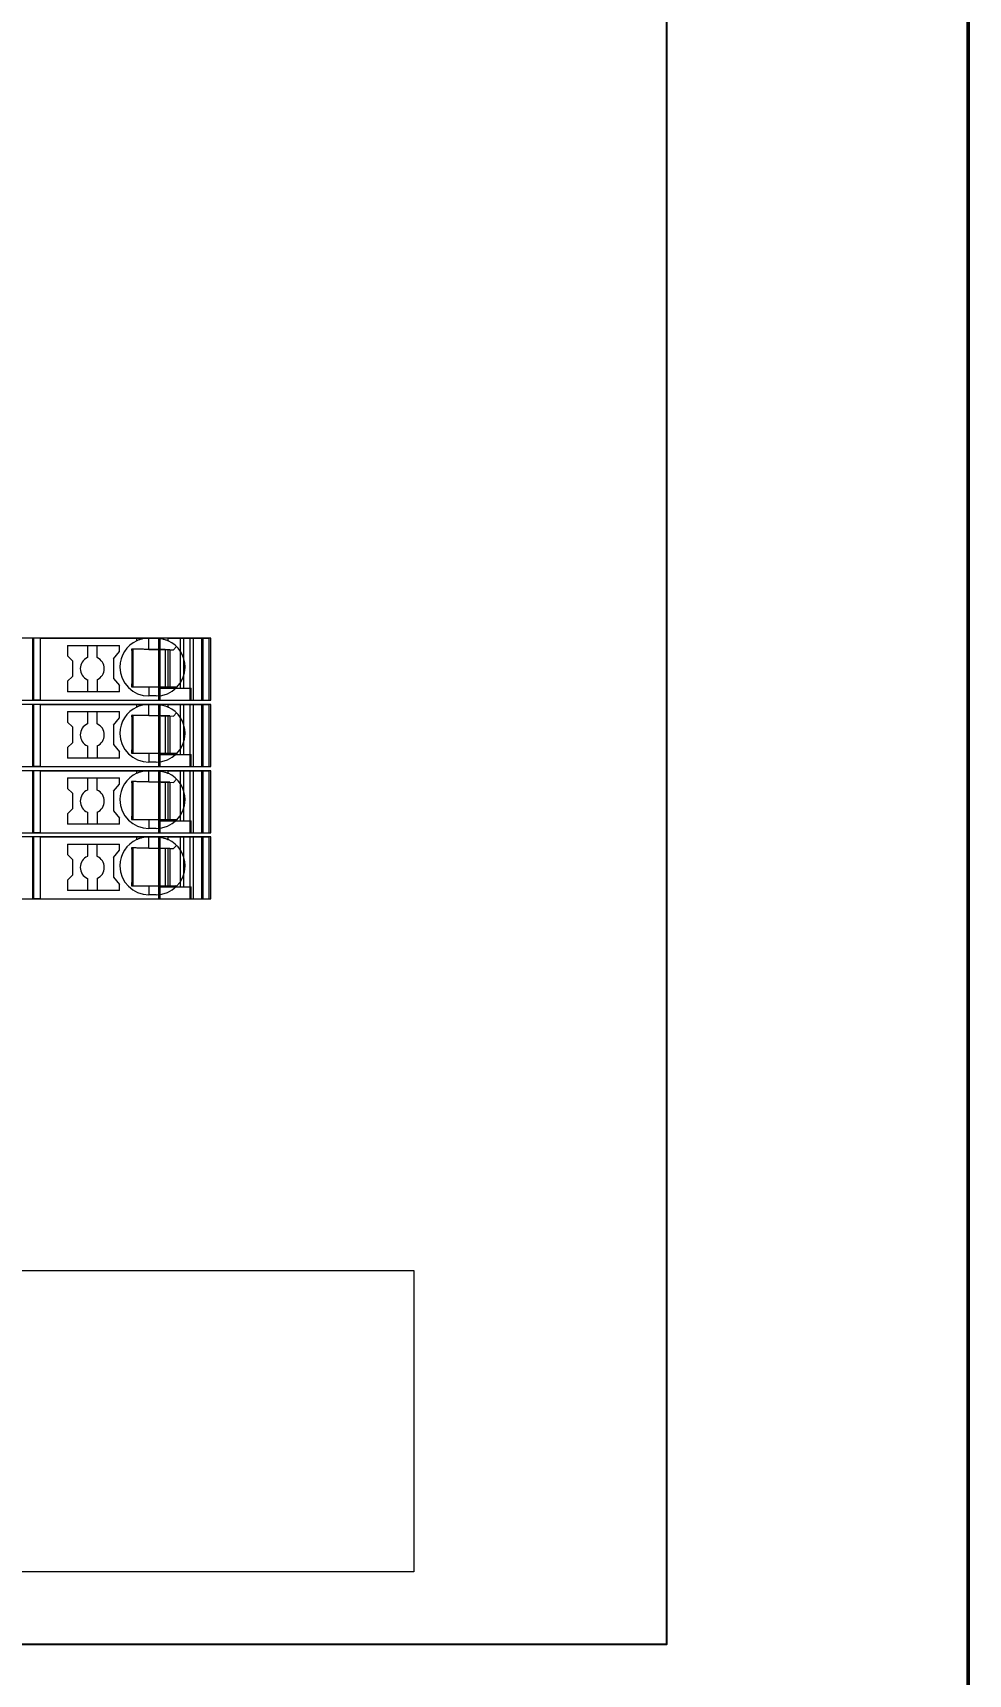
# Model space of a CAD drawing. Header units: millimetres. Extents: x 0 to 1680, y 0 to 1188.
# Drawn here: x 894.4 to 972, y 200.5 to 336.8 of the extents above; entities that cross this region are included whole.
import ezdxf
from ezdxf.enums import TextEntityAlignment as Align

# ---------------------------------------------------------------- set-up
doc = ezdxf.new("R2010")
doc.units = ezdxf.units.MM
for name, color, linetype, lineweight in [('EPLAN100', 7, 'Continuous', 13), ('EPLAN309', 5, 'Continuous', 5), ('EPLAN310', 5, 'Continuous', 5), ('EPLAN400', 5, 'Continuous', 9), ('EPLAN440', 73, 'Continuous', 9), ('EPLAN493', 5, 'Continuous', 5), ('EPLAN500', 7, 'Continuous', 9), ('EPLAN501', 7, 'Continuous', 9), ('EPLAN502', 7, 'Continuous', 9), ('EPLAN503', 7, 'Continuous', 9), ('EPLAN504', 7, 'Continuous', 9), ('MAIN-1', 7, 'Continuous', 5), ('MAIN-2', 7, 'Continuous', 5)]:
    doc.layers.add(name, color=color, linetype=linetype, lineweight=lineweight)
doc.styles.add('Tahoma', font='')
doc.styles.get('Tahoma').set_extended_font_data('Tahoma')

# ---------------------------------------------------------------- blocks, each defined once
blk = doc.blocks.new('EPLSYM_LibrarySPECIAL_Symbol12_Variant0_Placement8')
at = {"layer": 'EPLAN309', "lineweight": 13, "ltscale": 16}
blk.add_lwpolyline([(0, -5.15), (68.15, -5.15), (68.15, 0), (0, 0)], close=True, dxfattribs=at)
at = {"layer": 'EPLAN493', "color": 5, "style": 'Tahoma'}
blk.add_attdef('17_20450', text='', height=2.3478, dxfattribs=at).set_placement((0, -21.83478), align=Align.MIDDLE_RIGHT)
blk = doc.blocks.new('EPLSYM_LibrarySPECIAL_Symbol12_Variant0_Placement8_1')
at = {"layer": 'EPLAN309', "lineweight": 13, "ltscale": 16}
blk.add_lwpolyline([(0, -5.15), (68.15, -5.15), (68.15, 0), (0, 0)], close=True, dxfattribs=at)
at = {"layer": 'EPLAN493', "color": 5, "style": 'Tahoma'}
blk.add_attdef('17_20450', text='', height=2.3478, dxfattribs=at).set_placement((0, -21.83478), align=Align.MIDDLE_RIGHT)
blk = doc.blocks.new('EPLSYM_LibrarySPECIAL_Symbol12_Variant0_Placement8_2')
at = {"layer": 'EPLAN309', "lineweight": 13, "ltscale": 16}
blk.add_lwpolyline([(0, -5.15), (68.15, -5.15), (68.15, 0), (0, 0)], close=True, dxfattribs=at)
at = {"layer": 'EPLAN493', "color": 5, "style": 'Tahoma'}
blk.add_attdef('17_20450', text='', height=2.3478, dxfattribs=at).set_placement((0, -21.83478), align=Align.MIDDLE_RIGHT)
blk = doc.blocks.new('EPLSYM_LibrarySPECIAL_Symbol12_Variant0_Placement8_3')
at = {"layer": 'EPLAN309', "lineweight": 13, "ltscale": 16}
blk.add_lwpolyline([(0, -5.15), (68.15, -5.15), (68.15, 0), (0, 0)], close=True, dxfattribs=at)
at = {"layer": 'EPLAN493', "color": 5, "style": 'Tahoma'}
blk.add_attdef('17_20450', text='', height=2.3478, dxfattribs=at).set_placement((0, -21.83478), align=Align.MIDDLE_RIGHT)
blk = doc.blocks.new('EPLSYM_LibrarySPECIAL_Symbol11_Variant0_Placement8')
at = {"layer": 'EPLAN310', "lineweight": 25, "ltscale": 16}
blk.add_lwpolyline([(0, -240), (150, -240), (150, 0), (0, 0)], close=True, dxfattribs=at)
at = {"layer": 'EPLAN400', "color": 5, "style": 'Tahoma'}
blk.add_attdef('17_20010', text='', height=2.2575, dxfattribs=at).set_placement((-1.5, -0.9515), align=Align.TOP_RIGHT)
at = {"layer": 'EPLAN440', "color": 73, "style": 'Tahoma'}
blk.add_attdef('17_20300', text='', height=1.6254, dxfattribs=at).set_placement((-1.5, -4.57508), align=Align.TOP_RIGHT)
at = {"layer": 'EPLAN500', "color": 7, "style": 'Tahoma'}
blk.add_attdef('17_20027', text='', height=1.6254, dxfattribs=at).set_placement((-1.5, -7.27508), align=Align.TOP_RIGHT)
at = {"layer": 'EPLAN501', "color": 7, "style": 'Tahoma'}
blk.add_attdef('17_20011', text='', height=1.6254, dxfattribs=at).set_placement((-1.5, -12.67508), align=Align.TOP_RIGHT)
at = {"layer": 'EPLAN502', "color": 7, "style": 'Tahoma'}
blk.add_attdef('17_20025', text='', height=1.6254, dxfattribs=at).set_placement((-1.5, -15.37508), align=Align.TOP_RIGHT)
at = {"layer": 'EPLAN503', "color": 7, "style": 'Tahoma'}
blk.add_attdef('17_20024', text='', height=1.6254, dxfattribs=at).set_placement((-1.5, -18.07508), align=Align.TOP_RIGHT)
at = {"layer": 'EPLAN504', "color": 7, "style": 'Tahoma'}
blk.add_attdef('17_20901[1]', text='', height=1.6254, dxfattribs=at).set_placement((-1.5, -9.97508), align=Align.TOP_RIGHT)

msp = doc.modelspace()

# ---------------------------------------------------------------- linework, layer by layer
at = {"layer": 'EPLAN100', "lineweight": 0, "ltscale": 4}
msp.add_line((926, 209), (816, 209), dxfattribs=at)
at = {"layer": 'EPLAN100', "lineweight": 50, "ltscale": 16}
msp.add_lwpolyline([(772, 173), (972, 173), (972, 473), (772, 473)], close=True, dxfattribs=at)
at = {"layer": 'EPLAN100', "lineweight": 0, "ltscale": 4}
msp.add_lwpolyline([(816, 209), (816, 234), (926, 234), (926, 209)], dxfattribs=at)
at = {"layer": 'MAIN-1'}
for p, q in [((895, 286.5), (894.37, 286.5)), ((894.37, 281.35), (894.37, 286.5)), ((895, 286.5), (903, 286.5)), ((895, 281.35), (895, 286.5)), ((903, 286.5), (904, 286.5)), ((903, 286.28), (903, 286.5)), ((903.05, 286.3), (903, 286.28)), ((903.11, 286.33), (903.05, 286.3)), ((903.16, 286.35), (903.11, 286.33)), ((903.22, 286.37), (903.16, 286.35)), ((903.28, 286.39), (903.22, 286.37)), ((903.35, 286.41), (903.28, 286.39)), ((903.41, 286.43), (903.35, 286.41)), ((903.48, 286.44), (903.41, 286.43)), ((903.55, 286.46), (903.48, 286.44)), ((903.62, 286.47), (903.55, 286.46)), ((903.7, 286.48), (903.62, 286.47)), ((903.77, 286.49), (903.7, 286.48)), ((903.85, 286.5), (903.77, 286.49)), ((903.92, 286.5), (903.85, 286.5)), ((904, 286.5), (903.92, 286.5)), ((904, 285.57), (904, 286.5)), ((904, 286.5), (904.6, 286.5)), ((904.6, 286.5), (904.68, 286.5)), ((905.6, 286.5), (904.6, 286.5)), ((904.68, 286.5), (904.75, 286.5)), ((904.75, 286.5), (904.83, 286.49)), ((904.83, 286.49), (904.9, 286.48)), ((904.9, 286.48), (904.98, 286.47)), ((904.98, 286.47), (905.05, 286.46)), ((905.05, 286.46), (905.12, 286.44)), ((905.12, 286.44), (905.19, 286.43)), ((905.19, 286.43), (905.25, 286.41)), ((905.25, 286.41), (905.32, 286.39)), ((905.32, 286.39), (905.38, 286.37)), ((905.38, 286.37), (905.44, 286.35)), ((905.44, 286.35), (905.49, 286.33)), ((905.49, 286.33), (905.55, 286.3)), ((905.55, 286.3), (905.6, 286.28)), ((905.6, 286.5), (909, 286.5)), ((905.6, 286.28), (905.6, 286.5)), ((909, 281.35), (909, 286.5)), ((897.25, 285.9), (897.25, 285.03)), ((897.25, 285.9), (901.55, 285.9)), ((897.65, 284.63), (897.25, 285.03)), ((898.9, 285.9), (898.9, 284.89)), ((899.7, 284.89), (899.7, 285.9)), ((901.05, 284.79), (901.55, 285.39)), ((901.05, 284.79), (901.05, 283.16)), ((901.55, 285.39), (901.55, 285.9)), ((902.57, 285.59), (902.57, 285.52)), ((902.63, 285.59), (902.57, 285.59)), ((902.57, 285.52), (902.58, 285.45)), ((902.58, 285.45), (902.58, 285.38)), ((902.58, 285.38), (902.58, 285.3)), ((902.58, 285.3), (902.58, 285.23)), ((902.58, 285.23), (902.58, 285.15)), ((902.58, 285.15), (902.58, 285.07)), ((902.58, 285.07), (902.58, 284.99)), ((902.58, 284.99), (902.58, 284.9)), ((902.58, 284.9), (902.58, 284.82)), ((902.58, 284.82), (902.58, 284.73)), ((902.7, 285.59), (902.63, 285.59)), ((902.67, 285.59), (902.67, 282.45)), ((902.76, 285.59), (902.7, 285.59)), ((902.82, 285.59), (902.76, 285.59)), ((902.89, 285.59), (902.82, 285.59)), ((902.95, 285.59), (902.89, 285.59)), ((903.02, 285.58), (902.95, 285.59)), ((903.09, 285.58), (903.02, 285.58)), ((903.16, 285.58), (903.09, 285.58)), ((903.23, 285.58), (903.16, 285.58)), ((903.31, 285.58), (903.23, 285.58)), ((903.38, 285.58), (903.31, 285.58)), ((903.46, 285.58), (903.38, 285.58)), ((903.55, 285.58), (903.46, 285.58)), ((903.63, 285.57), (903.55, 285.58)), ((903.72, 285.57), (903.63, 285.57)), ((903.81, 285.57), (903.72, 285.57)), ((903.91, 285.57), (903.81, 285.57)), ((904, 285.57), (903.91, 285.57)), ((904, 285.57), (906.03, 285.53)), ((905.35, 285.54), (905.35, 282.45)), ((905.6, 282.45), (905.6, 285.54)), ((905.75, 285.54), (905.75, 282.45)), ((906.03, 285.53), (906.3, 285.8)), ((897.65, 284.63), (897.65, 283.32)), ((902.58, 284.73), (902.58, 284.63)), ((902.58, 284.63), (902.58, 284.53)), ((902.58, 284.53), (902.58, 284.43)), ((902.58, 284.43), (902.58, 284.32)), ((902.58, 284.32), (902.58, 284.21)), ((902.58, 284.21), (902.58, 284.1)), ((902.58, 284.1), (902.58, 283.98)), ((902.58, 283.98), (902.58, 283.86)), ((902.58, 283.86), (902.58, 283.75)), ((902.58, 283.75), (902.58, 283.64)), ((902.58, 283.64), (902.58, 283.53)), ((902.58, 283.53), (902.58, 283.43)), ((902.58, 283.43), (902.58, 283.34)), ((897.65, 283.32), (897.25, 282.92)), ((897.25, 282.92), (897.25, 282.05)), ((901.55, 282.05), (897.25, 282.05)), ((898.9, 283.06), (898.9, 282.05)), ((899.7, 283.06), (899.7, 282.05)), ((901.05, 283.16), (901.55, 282.56)), ((901.55, 282.05), (901.55, 282.56)), ((902.58, 282.75), (902.57, 282.67)), ((902.57, 282.67), (902.57, 282.6)), ((902.57, 282.6), (902.57, 282.52)), ((902.57, 282.52), (902.57, 282.45)), ((902.57, 282.45), (902.63, 282.45)), ((902.58, 283.34), (902.58, 283.25)), ((902.58, 283.25), (902.58, 283.16)), ((902.58, 283.16), (902.58, 283.07)), ((902.58, 283.07), (902.58, 282.99)), ((902.58, 282.99), (902.58, 282.91)), ((902.58, 282.91), (902.58, 282.83)), ((902.58, 282.83), (902.58, 282.75)), ((902.63, 282.45), (902.7, 282.45)), ((902.7, 282.45), (902.76, 282.45)), ((902.76, 282.45), (902.82, 282.45)), ((902.82, 282.45), (902.89, 282.45)), ((902.89, 282.45), (902.96, 282.45)), ((902.96, 282.45), (903.02, 282.45)), ((903.02, 282.45), (903.09, 282.45)), ((903.09, 282.45), (903.17, 282.45)), ((903.17, 282.45), (903.24, 282.45)), ((903.24, 282.45), (903.31, 282.45)), ((903.31, 282.45), (903.39, 282.45)), ((903.39, 282.45), (903.47, 282.45)), ((903.47, 282.45), (903.55, 282.45)), ((903.55, 282.45), (903.64, 282.45)), ((903.64, 282.45), (903.73, 282.45)), ((903.73, 282.45), (903.82, 282.45)), ((903.82, 282.45), (903.91, 282.45)), ((903.91, 282.45), (904, 282.45)), ((904, 282.45), (904, 281.7)), ((904, 282.45), (906.25, 282.45)), ((906.3, 282.4), (906.25, 282.45)), ((895, 281.35), (894.37, 281.35)), ((895, 281), (894.37, 281)), ((894.37, 275.85), (894.37, 281)), ((895, 281.35), (909, 281.35)), ((895, 281), (903, 281)), ((895, 275.85), (895, 281)), ((903, 281), (904, 281)), ((903, 280.78), (903, 281)), ((903.05, 280.8), (903, 280.78)), ((903.11, 280.83), (903.05, 280.8)), ((903.16, 280.85), (903.11, 280.83)), ((903.22, 280.87), (903.16, 280.85)), ((903.28, 280.89), (903.22, 280.87)), ((903.35, 280.91), (903.28, 280.89)), ((903.41, 280.93), (903.35, 280.91)), ((903.48, 280.94), (903.41, 280.93)), ((903.55, 280.96), (903.48, 280.94)), ((903.62, 280.97), (903.55, 280.96)), ((903.7, 280.98), (903.62, 280.97)), ((903.77, 280.99), (903.7, 280.98)), ((903.85, 281), (903.77, 280.99)), ((903.92, 281), (903.85, 281)), ((904, 281), (903.92, 281)), ((904.6, 281.7), (904, 281.7)), ((904, 280.07), (904, 281)), ((904, 281), (904.6, 281)), ((904.6, 281), (904.68, 281)), ((905.6, 281), (904.6, 281)), ((904.68, 281), (904.75, 281)), ((904.75, 281), (904.83, 280.99)), ((904.83, 280.99), (904.9, 280.98)), ((904.9, 280.98), (904.98, 280.97)), ((904.98, 280.97), (905.05, 280.96)), ((905.05, 280.96), (905.12, 280.94)), ((905.12, 280.94), (905.19, 280.93)), ((905.19, 280.93), (905.25, 280.91)), ((905.25, 280.91), (905.32, 280.89)), ((905.32, 280.89), (905.38, 280.87)), ((905.38, 280.87), (905.44, 280.85)), ((905.44, 280.85), (905.49, 280.83)), ((905.49, 280.83), (905.55, 280.8)), ((905.55, 280.8), (905.6, 280.78)), ((905.6, 281), (909, 281)), ((905.6, 280.78), (905.6, 281)), ((907.5, 281.35), (907.5, 281.35)), ((909, 275.85), (909, 281)), ((897.25, 280.4), (897.25, 279.53)), ((897.25, 280.4), (901.55, 280.4)), ((897.65, 279.13), (897.25, 279.53)), ((898.9, 280.4), (898.9, 279.39)), ((899.7, 279.39), (899.7, 280.4)), ((901.05, 279.29), (901.55, 279.89)), ((901.55, 279.89), (901.55, 280.4)), ((902.57, 280.09), (902.57, 280.02)), ((902.63, 280.09), (902.57, 280.09)), ((902.57, 280.02), (902.58, 279.95)), ((902.58, 279.95), (902.58, 279.88)), ((902.58, 279.88), (902.58, 279.8)), ((902.58, 279.8), (902.58, 279.73)), ((902.58, 279.73), (902.58, 279.65)), ((902.58, 279.65), (902.58, 279.57)), ((902.58, 279.57), (902.58, 279.49)), ((902.58, 279.49), (902.58, 279.4)), ((902.58, 279.4), (902.58, 279.32)), ((902.58, 279.32), (902.58, 279.23)), ((902.7, 280.09), (902.63, 280.09)), ((902.67, 280.09), (902.67, 276.95)), ((902.76, 280.09), (902.7, 280.09)), ((902.82, 280.09), (902.76, 280.09)), ((902.89, 280.09), (902.82, 280.09)), ((902.95, 280.09), (902.89, 280.09)), ((903.02, 280.08), (902.95, 280.09)), ((903.09, 280.08), (903.02, 280.08)), ((903.16, 280.08), (903.09, 280.08)), ((903.23, 280.08), (903.16, 280.08)), ((903.31, 280.08), (903.23, 280.08)), ((903.38, 280.08), (903.31, 280.08)), ((903.46, 280.08), (903.38, 280.08)), ((903.55, 280.08), (903.46, 280.08)), ((903.63, 280.07), (903.55, 280.08)), ((903.72, 280.07), (903.63, 280.07)), ((903.81, 280.07), (903.72, 280.07)), ((903.91, 280.07), (903.81, 280.07)), ((904, 280.07), (903.91, 280.07)), ((904, 280.07), (906.03, 280.03)), ((905.35, 280.04), (905.35, 276.95)), ((905.6, 276.95), (905.6, 280.04)), ((905.75, 280.04), (905.75, 276.95)), ((906.03, 280.03), (906.3, 280.3)), ((897.65, 279.13), (897.65, 277.82)), ((901.05, 279.29), (901.05, 277.66)), ((902.58, 279.23), (902.58, 279.13)), ((902.58, 279.13), (902.58, 279.03)), ((902.58, 279.03), (902.58, 278.93)), ((902.58, 278.93), (902.58, 278.82)), ((902.58, 278.82), (902.58, 278.71)), ((902.58, 278.71), (902.58, 278.6)), ((902.58, 278.6), (902.58, 278.48)), ((902.58, 278.48), (902.58, 278.36)), ((902.58, 278.36), (902.58, 278.25)), ((902.58, 278.25), (902.58, 278.14)), ((902.58, 278.14), (902.58, 278.03)), ((902.58, 278.03), (902.58, 277.93)), ((897.65, 277.82), (897.25, 277.42)), ((897.25, 277.42), (897.25, 276.55)), ((898.9, 277.56), (898.9, 276.55)), ((899.7, 277.56), (899.7, 276.55)), ((901.05, 277.66), (901.55, 277.06)), ((901.55, 276.55), (901.55, 277.06)), ((902.58, 277.25), (902.57, 277.17)), ((902.57, 277.17), (902.57, 277.1)), ((902.57, 277.1), (902.57, 277.02)), ((902.57, 277.02), (902.57, 276.95)), ((902.57, 276.95), (902.63, 276.95)), ((902.58, 277.93), (902.58, 277.84)), ((902.58, 277.84), (902.58, 277.75)), ((902.58, 277.75), (902.58, 277.66)), ((902.58, 277.66), (902.58, 277.57)), ((902.58, 277.57), (902.58, 277.49)), ((902.58, 277.49), (902.58, 277.41)), ((902.58, 277.41), (902.58, 277.33)), ((902.58, 277.33), (902.58, 277.25)), ((902.63, 276.95), (902.7, 276.95)), ((902.7, 276.95), (902.76, 276.95)), ((902.76, 276.95), (902.82, 276.95)), ((902.82, 276.95), (902.89, 276.95)), ((902.89, 276.95), (902.96, 276.95)), ((902.96, 276.95), (903.02, 276.95)), ((903.02, 276.95), (903.09, 276.95)), ((903.09, 276.95), (903.17, 276.95)), ((903.17, 276.95), (903.24, 276.95)), ((903.24, 276.95), (903.31, 276.95)), ((903.31, 276.95), (903.39, 276.95)), ((903.39, 276.95), (903.47, 276.95)), ((903.47, 276.95), (903.55, 276.95)), ((903.55, 276.95), (903.64, 276.95)), ((903.64, 276.95), (903.73, 276.95)), ((903.73, 276.95), (903.82, 276.95)), ((903.82, 276.95), (903.91, 276.95)), ((903.91, 276.95), (904, 276.95)), ((904, 276.95), (904, 276.2)), ((904, 276.95), (906.25, 276.95)), ((906.3, 276.9), (906.25, 276.95)), ((895, 275.85), (894.37, 275.85)), ((895, 275.5), (894.37, 275.5)), ((894.37, 270.35), (894.37, 275.5)), ((895, 275.85), (909, 275.85)), ((895, 275.5), (903, 275.5)), ((895, 270.35), (895, 275.5)), ((901.55, 276.55), (897.25, 276.55)), ((903, 275.5), (904, 275.5)), ((903, 275.28), (903, 275.5)), ((903.05, 275.3), (903, 275.28)), ((903.11, 275.33), (903.05, 275.3)), ((903.16, 275.35), (903.11, 275.33)), ((903.22, 275.37), (903.16, 275.35)), ((903.28, 275.39), (903.22, 275.37)), ((903.35, 275.41), (903.28, 275.39)), ((903.41, 275.43), (903.35, 275.41)), ((903.48, 275.44), (903.41, 275.43)), ((903.55, 275.46), (903.48, 275.44)), ((903.62, 275.47), (903.55, 275.46)), ((903.7, 275.48), (903.62, 275.47)), ((903.77, 275.49), (903.7, 275.48)), ((903.85, 275.5), (903.77, 275.49)), ((903.92, 275.5), (903.85, 275.5)), ((904, 275.5), (903.92, 275.5)), ((904.6, 276.2), (904, 276.2)), ((904, 274.57), (904, 275.5)), ((904, 275.5), (904.6, 275.5)), ((904.6, 275.5), (904.68, 275.5)), ((905.6, 275.5), (904.6, 275.5)), ((904.68, 275.5), (904.75, 275.5)), ((904.75, 275.5), (904.83, 275.49)), ((904.83, 275.49), (904.9, 275.48)), ((904.9, 275.48), (904.98, 275.47)), ((904.98, 275.47), (905.05, 275.46)), ((905.05, 275.46), (905.12, 275.44)), ((905.12, 275.44), (905.19, 275.43)), ((905.19, 275.43), (905.25, 275.41)), ((905.25, 275.41), (905.32, 275.39)), ((905.32, 275.39), (905.38, 275.37)), ((905.38, 275.37), (905.44, 275.35)), ((905.44, 275.35), (905.49, 275.33)), ((905.49, 275.33), (905.55, 275.3)), ((905.55, 275.3), (905.6, 275.28)), ((905.6, 275.5), (909, 275.5)), ((905.6, 275.28), (905.6, 275.5)), ((907.5, 275.85), (907.5, 275.85)), ((909, 270.35), (909, 275.5)), ((897.25, 274.9), (897.25, 274.03)), ((897.25, 274.9), (901.55, 274.9)), ((897.65, 273.63), (897.25, 274.03)), ((898.9, 274.9), (898.9, 273.89)), ((899.7, 273.89), (899.7, 274.9)), ((901.05, 273.79), (901.55, 274.39)), ((901.55, 274.39), (901.55, 274.9)), ((902.57, 274.59), (902.57, 274.52)), ((902.63, 274.59), (902.57, 274.59)), ((902.57, 274.52), (902.58, 274.45)), ((902.58, 274.45), (902.58, 274.38)), ((902.58, 274.38), (902.58, 274.3)), ((902.58, 274.3), (902.58, 274.23)), ((902.58, 274.23), (902.58, 274.15)), ((902.58, 274.15), (902.58, 274.07)), ((902.58, 274.07), (902.58, 273.99)), ((902.58, 273.99), (902.58, 273.9)), ((902.58, 273.9), (902.58, 273.82)), ((902.7, 274.59), (902.63, 274.59)), ((902.67, 274.59), (902.67, 271.45)), ((902.76, 274.59), (902.7, 274.59)), ((902.82, 274.59), (902.76, 274.59)), ((902.89, 274.59), (902.82, 274.59)), ((902.95, 274.59), (902.89, 274.59)), ((903.02, 274.58), (902.95, 274.59)), ((903.09, 274.58), (903.02, 274.58)), ((903.16, 274.58), (903.09, 274.58)), ((903.23, 274.58), (903.16, 274.58)), ((903.31, 274.58), (903.23, 274.58)), ((903.38, 274.58), (903.31, 274.58)), ((903.46, 274.58), (903.38, 274.58)), ((903.55, 274.58), (903.46, 274.58)), ((903.63, 274.57), (903.55, 274.58)), ((903.72, 274.57), (903.63, 274.57)), ((903.81, 274.57), (903.72, 274.57)), ((903.91, 274.57), (903.81, 274.57)), ((904, 274.57), (903.91, 274.57)), ((904, 274.57), (906.03, 274.53)), ((905.35, 274.54), (905.35, 271.45)), ((905.6, 271.45), (905.6, 274.54)), ((905.75, 274.54), (905.75, 271.45)), ((906.03, 274.53), (906.3, 274.8)), ((897.65, 273.63), (897.65, 272.32)), ((901.05, 273.79), (901.05, 272.16)), ((902.58, 273.82), (902.58, 273.73)), ((902.58, 273.73), (902.58, 273.63)), ((902.58, 273.63), (902.58, 273.53)), ((902.58, 273.53), (902.58, 273.43)), ((902.58, 273.43), (902.58, 273.32)), ((902.58, 273.32), (902.58, 273.21)), ((902.58, 273.21), (902.58, 273.1)), ((902.58, 273.1), (902.58, 272.98)), ((902.58, 272.98), (902.58, 272.86)), ((902.58, 272.86), (902.58, 272.75)), ((902.58, 272.75), (902.58, 272.64)), ((902.58, 272.64), (902.58, 272.53)), ((902.58, 272.53), (902.58, 272.43)), ((897.65, 272.32), (897.25, 271.92)), ((897.25, 271.92), (897.25, 271.05)), ((898.9, 272.06), (898.9, 271.05)), ((899.7, 272.06), (899.7, 271.05)), ((901.05, 272.16), (901.55, 271.56)), ((901.55, 271.05), (901.55, 271.56)), ((902.58, 271.75), (902.57, 271.67)), ((902.57, 271.67), (902.57, 271.6)), ((902.57, 271.6), (902.57, 271.52)), ((902.57, 271.52), (902.57, 271.45)), ((902.57, 271.45), (902.63, 271.45)), ((902.58, 272.43), (902.58, 272.34)), ((902.58, 272.34), (902.58, 272.25)), ((902.58, 272.25), (902.58, 272.16)), ((902.58, 272.16), (902.58, 272.07)), ((902.58, 272.07), (902.58, 271.99)), ((902.58, 271.99), (902.58, 271.91)), ((902.58, 271.91), (902.58, 271.83)), ((902.58, 271.83), (902.58, 271.75)), ((902.63, 271.45), (902.7, 271.45)), ((902.7, 271.45), (902.76, 271.45)), ((902.76, 271.45), (902.82, 271.45)), ((902.82, 271.45), (902.89, 271.45)), ((902.89, 271.45), (902.96, 271.45)), ((902.96, 271.45), (903.02, 271.45)), ((903.02, 271.45), (903.09, 271.45)), ((903.09, 271.45), (903.17, 271.45)), ((903.17, 271.45), (903.24, 271.45)), ((903.24, 271.45), (903.31, 271.45)), ((903.31, 271.45), (903.39, 271.45)), ((903.39, 271.45), (903.47, 271.45)), ((903.47, 271.45), (903.55, 271.45)), ((903.55, 271.45), (903.64, 271.45)), ((903.64, 271.45), (903.73, 271.45)), ((903.73, 271.45), (903.82, 271.45)), ((903.82, 271.45), (903.91, 271.45)), ((903.91, 271.45), (904, 271.45)), ((904, 271.45), (904, 270.7)), ((904, 271.45), (906.25, 271.45)), ((906.3, 271.4), (906.25, 271.45)), ((895, 270.35), (894.37, 270.35)), ((895, 270), (894.37, 270)), ((894.37, 264.85), (894.37, 270)), ((895, 270.35), (909, 270.35)), ((895, 270), (903, 270)), ((895, 264.85), (895, 270)), ((901.55, 271.05), (897.25, 271.05)), ((903, 270), (904, 270)), ((903, 269.78), (903, 270)), ((903.05, 269.8), (903, 269.78)), ((903.11, 269.83), (903.05, 269.8)), ((903.16, 269.85), (903.11, 269.83)), ((903.22, 269.87), (903.16, 269.85)), ((903.28, 269.89), (903.22, 269.87)), ((903.35, 269.91), (903.28, 269.89)), ((903.41, 269.93), (903.35, 269.91)), ((903.48, 269.94), (903.41, 269.93)), ((903.55, 269.96), (903.48, 269.94)), ((903.62, 269.97), (903.55, 269.96)), ((903.7, 269.98), (903.62, 269.97)), ((903.77, 269.99), (903.7, 269.98)), ((903.85, 270), (903.77, 269.99)), ((903.92, 270), (903.85, 270)), ((904, 270), (903.92, 270)), ((904.6, 270.7), (904, 270.7)), ((904, 269.07), (904, 270)), ((904, 270), (904.6, 270)), ((904.6, 270), (904.68, 270)), ((905.6, 270), (904.6, 270)), ((904.68, 270), (904.75, 270)), ((904.75, 270), (904.83, 269.99)), ((904.83, 269.99), (904.9, 269.98)), ((904.9, 269.98), (904.98, 269.97)), ((904.98, 269.97), (905.05, 269.96)), ((905.05, 269.96), (905.12, 269.94)), ((905.12, 269.94), (905.19, 269.93)), ((905.19, 269.93), (905.25, 269.91)), ((905.25, 269.91), (905.32, 269.89)), ((905.32, 269.89), (905.38, 269.87)), ((905.38, 269.87), (905.44, 269.85)), ((905.44, 269.85), (905.49, 269.83)), ((905.49, 269.83), (905.55, 269.8)), ((905.55, 269.8), (905.6, 269.78)), ((905.6, 270), (909, 270)), ((905.6, 269.78), (905.6, 270)), ((907.5, 270.35), (907.5, 270.35)), ((909, 264.85), (909, 270)), ((897.25, 269.4), (897.25, 268.53)), ((897.25, 269.4), (901.55, 269.4)), ((897.65, 268.13), (897.25, 268.53)), ((898.9, 269.4), (898.9, 268.39)), ((899.7, 268.39), (899.7, 269.4)), ((901.05, 268.29), (901.55, 268.89)), ((901.55, 268.89), (901.55, 269.4)), ((902.57, 269.09), (902.57, 269.02)), ((902.63, 269.09), (902.57, 269.09)), ((902.57, 269.02), (902.58, 268.95)), ((902.58, 268.95), (902.58, 268.88)), ((902.58, 268.88), (902.58, 268.8)), ((902.58, 268.8), (902.58, 268.73)), ((902.58, 268.73), (902.58, 268.65)), ((902.58, 268.65), (902.58, 268.57)), ((902.58, 268.57), (902.58, 268.49)), ((902.58, 268.49), (902.58, 268.4)), ((902.7, 269.09), (902.63, 269.09)), ((902.67, 269.09), (902.67, 265.95)), ((902.76, 269.09), (902.7, 269.09)), ((902.82, 269.09), (902.76, 269.09)), ((902.89, 269.09), (902.82, 269.09)), ((902.95, 269.09), (902.89, 269.09)), ((903.02, 269.08), (902.95, 269.09)), ((903.09, 269.08), (903.02, 269.08)), ((903.16, 269.08), (903.09, 269.08)), ((903.23, 269.08), (903.16, 269.08)), ((903.31, 269.08), (903.23, 269.08)), ((903.38, 269.08), (903.31, 269.08)), ((903.46, 269.08), (903.38, 269.08)), ((903.55, 269.08), (903.46, 269.08)), ((903.63, 269.07), (903.55, 269.08)), ((903.72, 269.07), (903.63, 269.07)), ((903.81, 269.07), (903.72, 269.07)), ((903.91, 269.07), (903.81, 269.07)), ((904, 269.07), (903.91, 269.07)), ((904, 269.07), (906.03, 269.03)), ((905.35, 269.04), (905.35, 265.95)), ((905.6, 265.95), (905.6, 269.04)), ((905.75, 269.04), (905.75, 265.95)), ((906.03, 269.03), (906.3, 269.3)), ((897.65, 268.13), (897.65, 266.82)), ((901.05, 268.29), (901.05, 266.66)), ((902.58, 268.4), (902.58, 268.32)), ((902.58, 268.32), (902.58, 268.23)), ((902.58, 268.23), (902.58, 268.13)), ((902.58, 268.13), (902.58, 268.03)), ((902.58, 268.03), (902.58, 267.93)), ((902.58, 267.93), (902.58, 267.82)), ((902.58, 267.82), (902.58, 267.71)), ((902.58, 267.71), (902.58, 267.6)), ((902.58, 267.6), (902.58, 267.48)), ((902.58, 267.48), (902.58, 267.36)), ((902.58, 267.36), (902.58, 267.25)), ((902.58, 267.25), (902.58, 267.14)), ((902.58, 267.14), (902.58, 267.03)), ((897.65, 266.82), (897.25, 266.42)), ((897.25, 266.42), (897.25, 265.55)), ((898.9, 266.56), (898.9, 265.55)), ((899.7, 266.56), (899.7, 265.55)), ((901.05, 266.66), (901.55, 266.06)), ((901.55, 265.55), (901.55, 266.06)), ((902.58, 266.25), (902.57, 266.17)), ((902.57, 266.17), (902.57, 266.1)), ((902.57, 266.1), (902.57, 266.02)), ((902.57, 266.02), (902.57, 265.95)), ((902.57, 265.95), (902.63, 265.95)), ((902.58, 267.03), (902.58, 266.93)), ((902.58, 266.93), (902.58, 266.84)), ((902.58, 266.84), (902.58, 266.75)), ((902.58, 266.75), (902.58, 266.66)), ((902.58, 266.66), (902.58, 266.57)), ((902.58, 266.57), (902.58, 266.49)), ((902.58, 266.49), (902.58, 266.41)), ((902.58, 266.41), (902.58, 266.33)), ((902.58, 266.33), (902.58, 266.25)), ((902.63, 265.95), (902.7, 265.95)), ((902.7, 265.95), (902.76, 265.95)), ((902.76, 265.95), (902.82, 265.95)), ((902.82, 265.95), (902.89, 265.95)), ((902.89, 265.95), (902.96, 265.95)), ((902.96, 265.95), (903.02, 265.95)), ((903.02, 265.95), (903.09, 265.95)), ((903.09, 265.95), (903.17, 265.95)), ((903.17, 265.95), (903.24, 265.95)), ((903.24, 265.95), (903.31, 265.95)), ((903.31, 265.95), (903.39, 265.95)), ((903.39, 265.95), (903.47, 265.95)), ((903.47, 265.95), (903.55, 265.95)), ((903.55, 265.95), (903.64, 265.95)), ((903.64, 265.95), (903.73, 265.95)), ((903.73, 265.95), (903.82, 265.95)), ((903.82, 265.95), (903.91, 265.95)), ((903.91, 265.95), (904, 265.95)), ((904, 265.95), (904, 265.2)), ((904, 265.95), (906.25, 265.95)), ((906.3, 265.9), (906.25, 265.95)), ((895, 264.85), (894.37, 264.85)), ((895, 264.85), (909, 264.85)), ((901.55, 265.55), (897.25, 265.55)), ((904.6, 265.2), (904, 265.2)), ((907.5, 264.85), (907.5, 264.85))]:
    msp.add_line(p, q, dxfattribs=at)
for centre, radius, start, end in [((904, 284.1), 2.4, 114.6244, 180), ((904.6, 284.1), 2.4, 0, 65.3756), ((899.3, 283.97), 1, 113.5782, 180), ((899.3, 283.97), 1, 0, 66.4218), ((899.3, 283.97), 1, 180, 246.4218), ((899.3, 283.97), 1, 293.5782, 0), ((904, 284.1), 2.4, 180, 270), ((904.6, 284.1), 2.4, 270, 0), ((904, 278.6), 2.4, 114.6244, 180), ((904.6, 278.6), 2.4, 0, 65.3756), ((899.3, 278.47), 1, 113.5782, 180), ((899.3, 278.47), 1, 0, 66.4218), ((899.3, 278.47), 1, 180, 246.4218), ((899.3, 278.47), 1, 293.5782, 0), ((904, 278.6), 2.4, 180, 270), ((904.6, 278.6), 2.4, 270, 0), ((904, 273.1), 2.4, 114.6244, 180), ((904.6, 273.1), 2.4, 0, 65.3756), ((899.3, 272.97), 1, 113.5782, 180), ((899.3, 272.97), 1, 0, 66.4218), ((899.3, 272.97), 1, 180, 246.4218), ((899.3, 272.97), 1, 293.5782, 0), ((904, 273.1), 2.4, 180, 270), ((904.6, 273.1), 2.4, 270, 0), ((904, 267.6), 2.4, 114.6244, 180), ((904.6, 267.6), 2.4, 0, 65.3756), ((899.3, 267.47), 1, 113.5782, 180), ((899.3, 267.47), 1, 180, 246.4218), ((899.3, 267.47), 1, 0, 66.4218), ((899.3, 267.47), 1, 293.5782, 0), ((904, 267.6), 2.4, 180, 270), ((904.6, 267.6), 2.4, 270, 0)]:
    msp.add_arc(centre, radius, start, end, dxfattribs=at)
at = {"layer": 'MAIN-2'}
for p, q in [((894.41, 286.5), (894.41, 281.35)), ((904.8, 286.5), (904.8, 281.35)), ((904.9, 286.5), (904.9, 281.35)), ((906.6, 286.5), (906.6, 282.35)), ((906.9, 282.35), (906.9, 286.5)), ((907.4, 286.5), (907.4, 281.35)), ((907.71, 281.35), (907.71, 286.5)), ((908.4, 281.35), (908.4, 286.5)), ((908.47, 286.5), (908.47, 281.35)), ((902.67, 285.6), (902.57, 285.59)), ((902.67, 285.6), (902.67, 285.59)), ((905.35, 285.55), (902.67, 285.6)), ((905.35, 285.55), (905.35, 285.55)), ((905.6, 285.54), (905.35, 285.55)), ((905.35, 285.55), (905.35, 285.54)), ((905.6, 285.54), (905.6, 285.54)), ((905.75, 285.54), (905.6, 285.54)), ((905.6, 285.54), (905.6, 285.54)), ((905.75, 285.54), (906.03, 285.53)), ((905.75, 285.54), (905.75, 285.54)), ((905.75, 285.54), (905.75, 285.54)), ((904.8, 282.35), (907.5, 282.35)), ((905.35, 282.45), (905.35, 282.45)), ((905.6, 282.45), (905.6, 282.45)), ((906.3, 282.4), (906.3, 282.4)), ((907.5, 281.35), (907.5, 282.35)), ((894.41, 281), (894.41, 275.85)), ((904.8, 281), (904.8, 275.85)), ((904.9, 281), (904.9, 275.85)), ((906.6, 281), (906.6, 276.85)), ((906.9, 276.85), (906.9, 281)), ((907.4, 281), (907.4, 275.85)), ((907.71, 275.85), (907.71, 281)), ((908.4, 275.85), (908.4, 281)), ((908.47, 281), (908.47, 275.85)), ((902.67, 280.1), (902.57, 280.09)), ((902.67, 280.1), (902.67, 280.09)), ((905.35, 280.05), (902.67, 280.1)), ((905.35, 280.05), (905.35, 280.05)), ((905.6, 280.04), (905.35, 280.05)), ((905.35, 280.05), (905.35, 280.04)), ((905.6, 280.04), (905.6, 280.04)), ((905.75, 280.04), (905.6, 280.04)), ((905.6, 280.04), (905.6, 280.04)), ((905.75, 280.04), (906.03, 280.03)), ((905.75, 280.04), (905.75, 280.04)), ((905.75, 280.04), (905.75, 280.04)), ((904.8, 276.85), (907.5, 276.85)), ((905.35, 276.95), (905.35, 276.95)), ((905.6, 276.95), (905.6, 276.95)), ((906.3, 276.9), (906.3, 276.9)), ((907.5, 275.85), (907.5, 276.85)), ((894.41, 275.5), (894.41, 270.35)), ((904.8, 275.5), (904.8, 270.35)), ((904.9, 275.5), (904.9, 270.35)), ((906.6, 275.5), (906.6, 271.35)), ((906.9, 271.35), (906.9, 275.5)), ((907.4, 275.5), (907.4, 270.35)), ((907.71, 270.35), (907.71, 275.5)), ((908.4, 270.35), (908.4, 275.5)), ((908.47, 275.5), (908.47, 270.35)), ((902.67, 274.6), (902.57, 274.59)), ((902.67, 274.6), (902.67, 274.59)), ((905.35, 274.55), (902.67, 274.6)), ((905.35, 274.55), (905.35, 274.55)), ((905.6, 274.54), (905.35, 274.55)), ((905.35, 274.55), (905.35, 274.54)), ((905.6, 274.54), (905.6, 274.54)), ((905.75, 274.54), (905.6, 274.54)), ((905.6, 274.54), (905.6, 274.54)), ((905.75, 274.54), (906.03, 274.53)), ((905.75, 274.54), (905.75, 274.54)), ((905.75, 274.54), (905.75, 274.54)), ((904.8, 271.35), (907.5, 271.35)), ((905.35, 271.45), (905.35, 271.45)), ((905.6, 271.45), (905.6, 271.45)), ((906.3, 271.4), (906.3, 271.4)), ((907.5, 270.35), (907.5, 271.35)), ((894.41, 270), (894.41, 264.85)), ((904.8, 270), (904.8, 264.85)), ((904.9, 270), (904.9, 264.85)), ((906.6, 270), (906.6, 265.85)), ((906.9, 265.85), (906.9, 270)), ((907.4, 270), (907.4, 264.85)), ((907.71, 264.85), (907.71, 270)), ((908.4, 264.85), (908.4, 270)), ((908.47, 270), (908.47, 264.85)), ((902.67, 269.1), (902.57, 269.09)), ((902.67, 269.1), (902.67, 269.09)), ((905.35, 269.05), (902.67, 269.1)), ((905.35, 269.05), (905.35, 269.05)), ((905.6, 269.04), (905.35, 269.05)), ((905.35, 269.05), (905.35, 269.04)), ((905.6, 269.04), (905.6, 269.04)), ((905.75, 269.04), (905.6, 269.04)), ((905.6, 269.04), (905.6, 269.04)), ((905.75, 269.04), (906.03, 269.03)), ((905.75, 269.04), (905.75, 269.04)), ((905.75, 269.04), (905.75, 269.04)), ((904.8, 265.85), (907.5, 265.85)), ((905.35, 265.95), (905.35, 265.95)), ((905.6, 265.95), (905.6, 265.95)), ((906.3, 265.9), (906.3, 265.9)), ((907.5, 264.85), (907.5, 265.85))]:
    msp.add_line(p, q, dxfattribs=at)

# ---------------------------------------------------------------- block references
msp.add_blockref('EPLSYM_LibrarySPECIAL_Symbol11_Variant0_Placement8', (797, 443))
ref = msp.add_blockref('EPLSYM_LibrarySPECIAL_Symbol12_Variant0_Placement8', (841, 286.5))
ref.add_attrib('17_20450', '21', dxfattribs={"layer": 'EPLAN493', "color": 5, "height": 2.348, "style": 'Tahoma'}).set_placement((840, 283.69), align=Align.MIDDLE_RIGHT)
ref = msp.add_blockref('EPLSYM_LibrarySPECIAL_Symbol12_Variant0_Placement8_1', (841, 281))
ref.add_attrib('17_20450', '21', dxfattribs={"layer": 'EPLAN493', "color": 5, "height": 2.348, "style": 'Tahoma'}).set_placement((840, 278.19), align=Align.MIDDLE_RIGHT)
ref = msp.add_blockref('EPLSYM_LibrarySPECIAL_Symbol12_Variant0_Placement8_2', (841, 275.5))
ref.add_attrib('17_20450', '21', dxfattribs={"layer": 'EPLAN493', "color": 5, "height": 2.348, "style": 'Tahoma'}).set_placement((840, 272.69), align=Align.MIDDLE_RIGHT)
ref = msp.add_blockref('EPLSYM_LibrarySPECIAL_Symbol12_Variant0_Placement8_3', (841, 270))
ref.add_attrib('17_20450', '21', dxfattribs={"layer": 'EPLAN493', "color": 5, "height": 2.348, "style": 'Tahoma'}).set_placement((840, 267.19), align=Align.MIDDLE_RIGHT)

doc.saveas('drawing.dxf')
